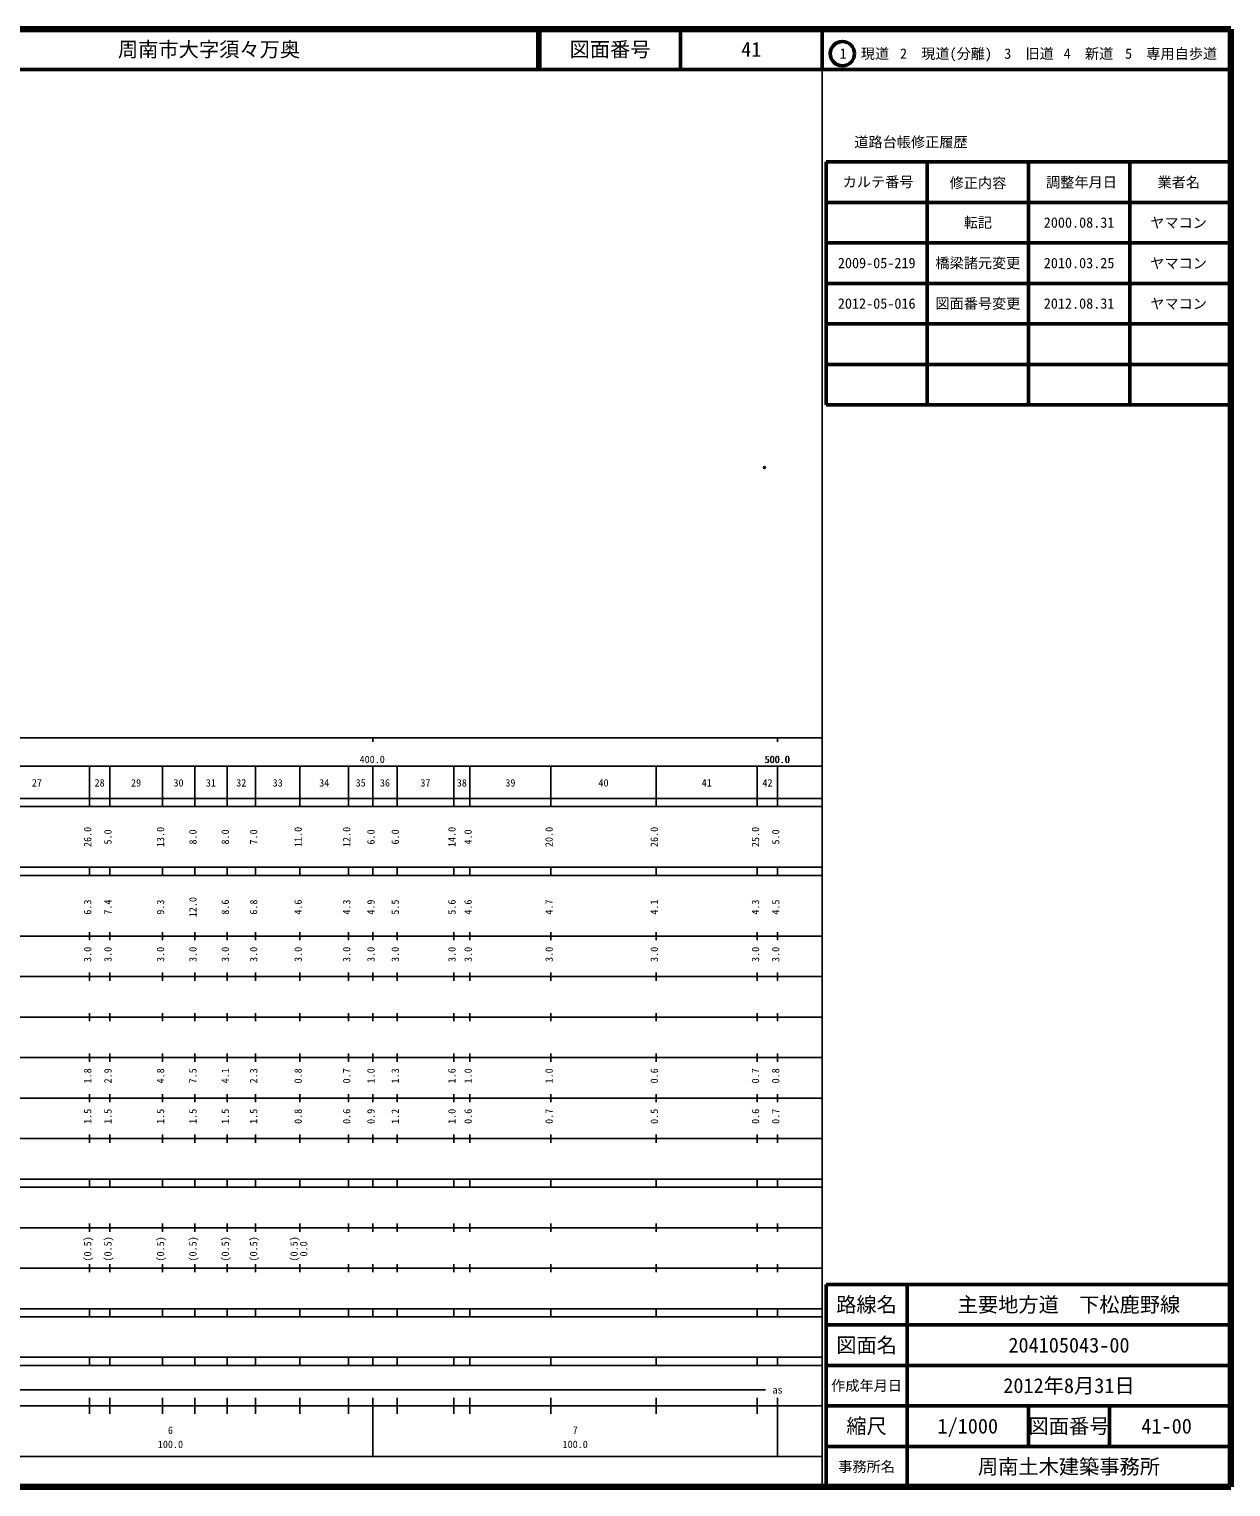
# Model space of a CAD drawing. Units: millimetres on the paper. Extents: x 40 to 680, y 20 to 380.
# Drawn here: x 383.1 to 680, y 20 to 380 of the extents above; entities that cross this region are included whole.
import ezdxf
from ezdxf.enums import TextEntityAlignment as Align

# ---------------------------------------------------------------- set-up
doc = ezdxf.new("R2010")
doc.units = ezdxf.units.MM
doc.header["$PDMODE"] = 32
doc.header["$PDSIZE"] = 0.5
doc.layers.add('M-OTRS', color=6, linetype='Continuous')
doc.layers.add('M-TTL-TXT', color=7, linetype='Continuous')
for name, color, linetype, lineweight in [('M-TTL', 2, 'Continuous', 140), ('M-TTL-BAND', 7, 'Continuous', 25), ('M-TTL-FRAM', 2, 'Continuous', 50), ('M-TTL-LINE', 7, 'Continuous', 50)]:
    doc.layers.add(name, color=color, linetype=linetype, lineweight=lineweight)
doc.styles.add('ＭＳ ゴシック', font='')
doc.styles.get('ＭＳ ゴシック').set_extended_font_data('MS Gothic')

msp = doc.modelspace()

# ---------------------------------------------------------------- linework, layer by layer
at = {"layer": 'M-OTRS'}
msp.add_point((564.761, 271.733), dxfattribs=at)
at = {"layer": 'M-TTL'}
for p, q in [((680, 380), (40, 380)), ((680, 20), (680, 380)), ((40, 20), (680, 20))]:
    msp.add_line(p, q, dxfattribs=at)
at = {"layer": 'M-TTL-BAND'}
for p, q in [((579, 20), (579, 370)), ((40, 205), (579, 205)), ((468, 205), (468, 204)), ((568, 205), (568, 204)), ((68, 198), (579, 198)), ((398, 188), (398, 198)), ((403, 188), (403, 198)), ((416, 188), (416, 198)), ((424, 188), (424, 198)), ((432, 188), (432, 198)), ((439, 188), (439, 198)), ((450, 188), (450, 198)), ((462, 188), (462, 198)), ((468, 188), (468, 198)), ((474, 188), (474, 198)), ((488, 188), (488, 198)), ((492, 188), (492, 198)), ((512, 188), (512, 198)), ((538, 188), (538, 198)), ((563, 188), (563, 198)), ((568, 188), (568, 198)), ((40, 190), (579, 190)), ((40, 188), (579, 188)), ((40, 173), (579, 173)), ((398, 171), (398, 173)), ((403, 171), (403, 173)), ((416, 171), (416, 173)), ((424, 171), (424, 173)), ((432, 171), (432, 173)), ((439, 171), (439, 173)), ((450, 171), (450, 173)), ((462, 171), (462, 173)), ((468, 171), (468, 173)), ((474, 171), (474, 173)), ((488, 171), (488, 173)), ((492, 171), (492, 173)), ((512, 171), (512, 173)), ((538, 171), (538, 173)), ((563, 171), (563, 173)), ((568, 171), (568, 173)), ((40, 171), (579, 171)), ((40, 156), (579, 156)), ((398, 155), (398, 157)), ((403, 155), (403, 157)), ((416, 155), (416, 157)), ((424, 155), (424, 157)), ((432, 155), (432, 157)), ((439, 155), (439, 157)), ((450, 155), (450, 157)), ((462, 155), (462, 157)), ((468, 155), (468, 157)), ((474, 155), (474, 157)), ((488, 155), (488, 157)), ((492, 155), (492, 157)), ((512, 155), (512, 157)), ((538, 155), (538, 157)), ((563, 155), (563, 157)), ((568, 155), (568, 157)), ((46, 146), (579, 146)), ((398, 145), (398, 147)), ((403, 145), (403, 147)), ((416, 145), (416, 147)), ((424, 145), (424, 147)), ((432, 145), (432, 147)), ((439, 145), (439, 147)), ((450, 145), (450, 147)), ((462, 145), (462, 147)), ((468, 145), (468, 147)), ((474, 145), (474, 147)), ((488, 145), (488, 147)), ((492, 145), (492, 147)), ((512, 145), (512, 147)), ((538, 145), (538, 147)), ((563, 145), (563, 147)), ((568, 145), (568, 147)), ((398, 135), (398, 137)), ((403, 135), (403, 137)), ((416, 135), (416, 137)), ((424, 135), (424, 137)), ((432, 135), (432, 137)), ((439, 135), (439, 137)), ((450, 135), (450, 137)), ((462, 135), (462, 137)), ((468, 135), (468, 137)), ((474, 135), (474, 137)), ((488, 135), (488, 137)), ((492, 135), (492, 137)), ((512, 135), (512, 137)), ((538, 135), (538, 137)), ((563, 135), (563, 137)), ((568, 135), (568, 137)), ((52, 136), (579, 136)), ((46, 126), (579, 126)), ((398, 125), (398, 127)), ((403, 125), (403, 127)), ((416, 125), (416, 127)), ((424, 125), (424, 127)), ((432, 125), (432, 127)), ((439, 125), (439, 127)), ((450, 125), (450, 127)), ((462, 125), (462, 127)), ((468, 125), (468, 127)), ((474, 125), (474, 127)), ((488, 125), (488, 127)), ((492, 125), (492, 127)), ((512, 125), (512, 127)), ((538, 125), (538, 127)), ((563, 125), (563, 127)), ((568, 125), (568, 127)), ((52, 116), (579, 116)), ((398, 115), (398, 117)), ((403, 115), (403, 117)), ((416, 115), (416, 117)), ((424, 115), (424, 117)), ((432, 115), (432, 117)), ((439, 115), (439, 117)), ((450, 115), (450, 117)), ((462, 115), (462, 117)), ((468, 115), (468, 117)), ((474, 115), (474, 117)), ((488, 115), (488, 117)), ((492, 115), (492, 117)), ((512, 115), (512, 117)), ((538, 115), (538, 117)), ((563, 115), (563, 117)), ((568, 115), (568, 117)), ((46, 106), (579, 106)), ((398, 105), (398, 107)), ((403, 105), (403, 107)), ((416, 105), (416, 107)), ((424, 105), (424, 107)), ((432, 105), (432, 107)), ((439, 105), (439, 107)), ((450, 105), (450, 107)), ((462, 105), (462, 107)), ((468, 105), (468, 107)), ((474, 105), (474, 107)), ((488, 105), (488, 107)), ((492, 105), (492, 107)), ((512, 105), (512, 107)), ((538, 105), (538, 107)), ((563, 105), (563, 107)), ((568, 105), (568, 107)), ((40, 96), (579, 96)), ((40, 94), (579, 94)), ((398, 94), (398, 96)), ((403, 94), (403, 96)), ((416, 94), (416, 96)), ((424, 94), (424, 96)), ((432, 94), (432, 96)), ((439, 94), (439, 96)), ((450, 94), (450, 96)), ((462, 94), (462, 96)), ((468, 94), (468, 96)), ((474, 94), (474, 96)), ((488, 94), (488, 96)), ((492, 94), (492, 96)), ((512, 94), (512, 96)), ((538, 94), (538, 96)), ((563, 94), (563, 96)), ((568, 94), (568, 96)), ((49, 84), (579, 84)), ((398, 83), (398, 85)), ((403, 83), (403, 85)), ((416, 83), (416, 85)), ((424, 83), (424, 85)), ((432, 83), (432, 85)), ((439, 83), (439, 85)), ((450, 83), (450, 85)), ((462, 83), (462, 85)), ((468, 83), (468, 85)), ((474, 83), (474, 85)), ((488, 83), (488, 85)), ((492, 83), (492, 85)), ((512, 83), (512, 85)), ((538, 83), (538, 85)), ((563, 83), (563, 85)), ((568, 83), (568, 85)), ((40, 74), (579, 74)), ((398, 73), (398, 75)), ((403, 73), (403, 75)), ((416, 73), (416, 75)), ((424, 73), (424, 75)), ((432, 73), (432, 75)), ((439, 73), (439, 75)), ((450, 73), (450, 75)), ((462, 73), (462, 75)), ((468, 73), (468, 75)), ((474, 73), (474, 75)), ((488, 73), (488, 75)), ((492, 73), (492, 75)), ((512, 73), (512, 75)), ((538, 73), (538, 75)), ((563, 73), (563, 75)), ((568, 73), (568, 75)), ((40, 64), (579, 64)), ((40, 62), (579, 62)), ((398, 62), (398, 64)), ((403, 62), (403, 64)), ((416, 62), (416, 64)), ((424, 62), (424, 64)), ((432, 62), (432, 64)), ((439, 62), (439, 64)), ((450, 62), (450, 64)), ((462, 62), (462, 64)), ((468, 62), (468, 64)), ((474, 62), (474, 64)), ((488, 62), (488, 64)), ((492, 62), (492, 64)), ((512, 62), (512, 64)), ((538, 62), (538, 64)), ((563, 62), (563, 64)), ((568, 62), (568, 64)), ((40, 52), (579, 52)), ((398, 50), (398, 52)), ((403, 50), (403, 52)), ((416, 50), (416, 52)), ((424, 50), (424, 52)), ((432, 50), (432, 52)), ((439, 50), (439, 52)), ((450, 50), (450, 52)), ((462, 50), (462, 52)), ((468, 50), (468, 52)), ((474, 50), (474, 52)), ((488, 50), (488, 52)), ((492, 50), (492, 52)), ((512, 50), (512, 52)), ((538, 50), (538, 52)), ((563, 50), (563, 52)), ((568, 50), (568, 52)), ((40, 50), (579, 50)), ((104.5, 44), (565, 44)), ((40, 40), (579, 40)), ((398, 38), (398, 42)), ((403, 38), (403, 42)), ((416, 38), (416, 42)), ((424, 38), (424, 42)), ((432, 38), (432, 42)), ((439, 38), (439, 42)), ((450, 38), (450, 42)), ((462, 38), (462, 42)), ((468, 27.5), (468, 42)), ((474, 38), (474, 42)), ((488, 38), (488, 42)), ((492, 38), (492, 42)), ((512, 38), (512, 42)), ((538, 38), (538, 42)), ((563, 38), (563, 42)), ((568, 27.5), (568, 42)), ((68, 27.5), (579, 27.5))]:
    msp.add_line(p, q, dxfattribs=at)
at = {"layer": 'M-TTL-FRAM'}
for p, q in [((580, 347.197), (580, 287.197)), ((580, 347.197), (680, 347.197)), ((580, 287.197), (680, 287.197)), ((680, 70), (580, 70)), ((580, 70), (580, 20))]:
    msp.add_line(p, q, dxfattribs=at)
at = {"layer": 'M-TTL-LINE'}
for p, q in [((508.747, 380), (508.747, 370)), ((509.247, 380), (509.247, 370)), ((543.997, 380), (543.997, 370)), ((579, 380), (579, 370)), ((40, 370), (680, 370)), ((605, 347.197), (605, 287.197)), ((630, 347.197), (630, 287.197)), ((655, 347.197), (655, 287.197)), ((580, 337.197), (680, 337.197)), ((580, 327.197), (680, 327.197)), ((580, 317.197), (680, 317.197)), ((580, 307.197), (680, 307.197)), ((580, 297.197), (680, 297.197)), ((600, 70), (600, 20)), ((680, 60), (580, 60)), ((680, 50), (580, 50)), ((680, 40), (580, 40)), ((630, 40), (630, 30)), ((650, 40), (650, 30)), ((680, 30), (580, 30))]:
    msp.add_line(p, q, dxfattribs=at)
msp.add_circle((584.031, 373.958), 3, dxfattribs=at)

# ---------------------------------------------------------------- texts
at = {"layer": 'M-TTL-BAND', "style": 'ＭＳ ゴシック'}
for s, p in [('400.0', (467.844, 198.195)), ('500.0', (567.844, 198.195)), ('500.0', (568, 198.195)), ('27', (385, 192.405)), ('28', (400.5, 192.405)), ('29', (409.5, 192.405)), ('30', (420, 192.405)), ('31', (428, 192.405)), ('32', (435.5, 192.405)), ('33', (444.5, 192.405)), ('34', (456, 192.405)), ('35', (465, 192.405)), ('36', (471, 192.405)), ('37', (481, 192.405)), ('38', (490, 192.405)), ('39', (502, 192.405)), ('40', (525, 192.405)), ('41', (550.5, 192.405)), ('42', (565.5, 192.405)), ('as', (568, 42.5)), ('6', (418, 32.523)), ('7', (518, 32.523)), ('100.0', (418, 29.033)), ('100.0', (518, 29.033))]:
    msp.add_text(s, height=1.833, dxfattribs=at).set_placement(p, align=Align.BOTTOM_CENTER)
for s, p in [('26.0', (399, 180.5)), ('5.0', (404, 180.5)), ('13.0', (417, 180.5)), ('8.0', (425, 180.5)), ('8.0', (433, 180.5)), ('7.0', (440, 180.5)), ('11.0', (451, 180.5)), ('12.0', (463, 180.5)), ('6.0', (469, 180.5)), ('6.0', (475, 180.5)), ('14.0', (489, 180.5)), ('4.0', (493, 180.5)), ('20.0', (513, 180.5)), ('26.0', (539, 180.5)), ('25.0', (564, 180.5)), ('5.0', (569, 180.5)), ('6.3', (399, 163.174)), ('7.4', (404, 163.174)), ('9.3', (417, 163.174)), ('12.0', (425, 163.174)), ('8.6', (433, 163.174)), ('6.8', (440, 163.174)), ('4.6', (451, 163.174)), ('4.3', (463, 163.174)), ('4.9', (469, 163.174)), ('5.5', (475, 163.174)), ('5.6', (489, 163.174)), ('4.6', (493, 163.174)), ('4.7', (513, 163.174)), ('4.1', (539, 163.174)), ('4.3', (564, 163.174)), ('4.5', (569, 163.174)), ('3.0', (399, 151.5)), ('3.0', (404, 151.5)), ('3.0', (417, 151.5)), ('3.0', (425, 151.5)), ('3.0', (433, 151.5)), ('3.0', (440, 151.5)), ('3.0', (451, 151.5)), ('3.0', (463, 151.5)), ('3.0', (469, 151.5)), ('3.0', (475, 151.5)), ('3.0', (489, 151.5)), ('3.0', (493, 151.5)), ('3.0', (513, 151.5)), ('3.0', (539, 151.5)), ('3.0', (564, 151.5)), ('3.0', (569, 151.5)), ('1.8', (399, 121.5)), ('2.9', (404, 121.5)), ('4.8', (417, 121.5)), ('7.5', (425, 121.5)), ('4.1', (433, 121.5)), ('2.3', (440, 121.5)), ('0.8', (451, 121.5)), ('0.7', (463, 121.5)), ('1.0', (469, 121.5)), ('1.3', (475, 121.5)), ('1.6', (489, 121.5)), ('1.0', (493, 121.5)), ('1.0', (513, 121.5)), ('0.6', (539, 121.5)), ('0.7', (564, 121.5)), ('0.8', (569, 121.5)), ('1.5', (399, 111.5)), ('1.5', (404, 111.5)), ('1.5', (417, 111.5)), ('1.5', (425, 111.5)), ('1.5', (433, 111.5)), ('1.5', (440, 111.5)), ('0.8', (451, 111.5)), ('0.6', (463, 111.5)), ('0.9', (469, 111.5)), ('1.2', (475, 111.5)), ('1.0', (489, 111.5)), ('0.6', (493, 111.5)), ('0.7', (513, 111.5)), ('0.5', (539, 111.5)), ('0.6', (564, 111.5)), ('0.7', (569, 111.5)), ('(0.5)', (399, 78.764)), ('(0.5)', (404, 78.764)), ('(0.5)', (417, 78.764)), ('(0.5)', (425, 78.764)), ('(0.5)', (433, 78.764)), ('(0.5)', (440, 78.764)), ('(0.5)', (450, 78.764)), ('0.0', (452.37, 78.764))]:
    msp.add_text(s, height=1.833, rotation=90, dxfattribs=at).set_placement(p, align=Align.BOTTOM_CENTER)
at = {"layer": 'M-TTL-TXT', "style": 'ＭＳ ゴシック'}
msp.add_text('周南市大字須々万奥', height=3.666, dxfattribs=at).set_placement((405.024, 375), align=Align.MIDDLE_LEFT)
for s, height, p in [('図面番号', 3.666, (526.622, 375)), ('41', 3.666, (561.497, 375)), ('1\u3000現道', 2.566, (589.448, 373.958)), ('2\u3000現道(分離)', 2.566, (609.619, 373.958)), ('3\u3000旧道', 2.566, (630.121, 373.958)), ('4\u3000新道', 2.566, (644.824, 373.958)), ('5\u3000専用自歩道', 2.566, (665.228, 373.958)), ('道路台帳修正履歴', 2.566, (600.968, 352.113)), ('カルテ番号', 2.566, (592.839, 342.277)), ('修正内容', 2.566, (617.509, 342.023)), ('調整年月日', 2.566, (643.089, 342.197)), ('業者名', 2.566, (667.134, 342.197)), ('転記', 2.566, (617.5, 332.245)), ('2000.08.31', 2.566, (642.5, 332.245)), ('ヤマコン', 2.566, (667.077, 332.189)), ('2009-05-219', 2.566, (592.5, 322.245)), ('橋梁諸元変更', 2.566, (617.5, 322.245)), ('2010.03.25', 2.566, (642.5, 322.245)), ('ヤマコン', 2.566, (667.077, 322.189)), ('2012-05-016', 2.566, (592.5, 312.245)), ('図面番号変更', 2.566, (617.5, 312.245)), ('2012.08.31', 2.566, (642.5, 312.245)), ('ヤマコン', 2.566, (667.077, 312.189)), ('路線名', 3.666, (590, 65)), ('路線名', 3.666, (590, 65)), ('主要地方道\u3000下松鹿野線', 3.666, (640, 65)), ('図面名', 3.666, (590, 55)), ('図面名', 3.666, (590, 55)), ('204105043-00', 3.666, (640, 55)), ('2012年8月31日', 3.666, (640, 45)), ('作成年月日', 2.566, (590, 45)), ('作成年月日', 2.566, (590, 45)), ('縮尺', 3.666, (590, 35)), ('縮尺', 3.666, (590, 35)), ('1/1000', 3.666, (615, 35)), ('図面番号', 3.666, (640, 35)), ('図面番号', 3.666, (640, 35)), ('41-00', 3.666, (664.125, 35)), ('事務所名', 2.566, (590, 25)), ('事務所名', 2.566, (590, 25)), ('周南土木建築事務所', 3.666, (640, 25))]:
    msp.add_text(s, height=height, dxfattribs=at).set_placement(p, align=Align.MIDDLE_CENTER)

doc.saveas('drawing.dxf')
